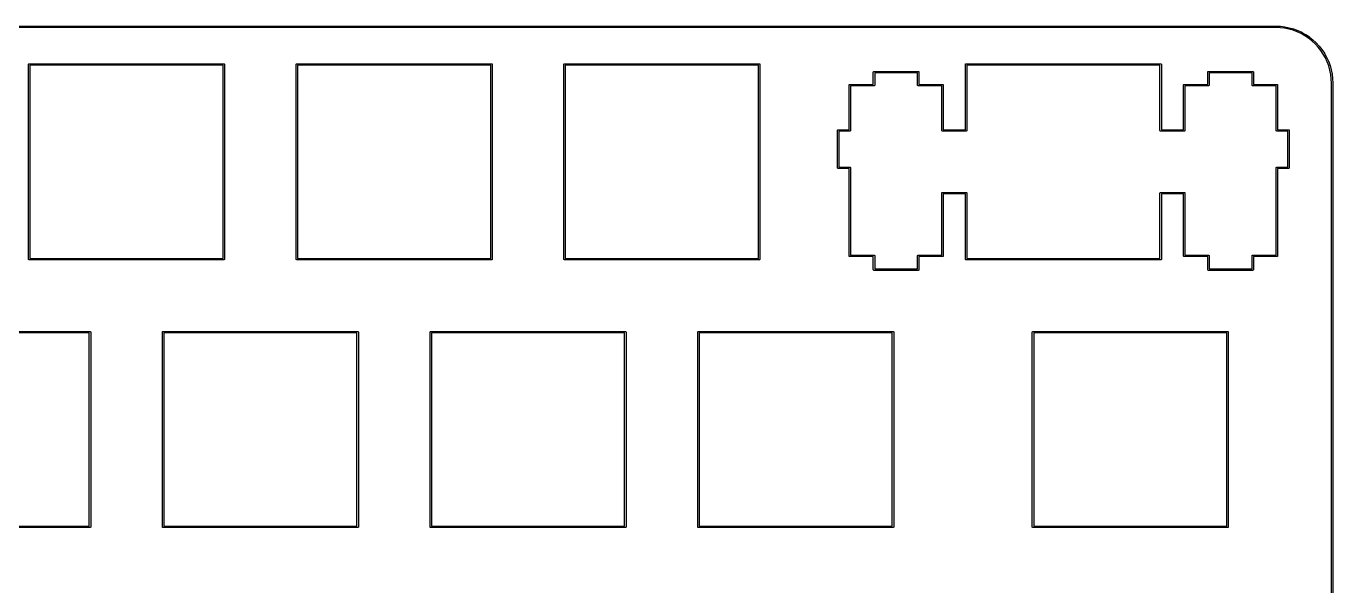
# Model space of a CAD drawing. Extents: x 13 to 318, y -118 to -23.
# Drawn here: x 225 to 318, y -62.6 to -22.8 of the extents above; entities that cross this region are included whole.
import ezdxf

# ---------------------------------------------------------------- set-up
doc = ezdxf.new("R2010")
doc.units = 0
doc.layers.add('BLACK', color=7, linetype='CONTINUOUS')

msp = doc.modelspace()

# ---------------------------------------------------------------- linework, layer by layer
at = {"layer": 'BLACK', "linetype": 'CONTINUOUS'}
for p, q in [((165.487, -22.8011), (313.979, -22.8011)), ((313.979, -22.9011), (165.534, -22.9011)), ((313.979, -22.8011), (313.98, -22.801)), ((314.292, -22.9137), (313.979, -22.9011)), ((313.98, -22.801), (313.981, -22.8011)), ((313.981, -22.8011), (313.983, -22.8011)), ((313.983, -22.8011), (313.984, -22.8012)), ((313.984, -22.8012), (314.297, -22.8138)), ((314.6, -22.9488), (314.292, -22.9137)), ((314.297, -22.8138), (314.299, -22.8138)), ((314.299, -22.8138), (314.299, -22.8139)), ((314.299, -22.8139), (314.3, -22.8139)), ((314.3, -22.8139), (314.302, -22.8142)), ((314.302, -22.8142), (314.613, -22.8496)), ((314.903, -23.0089), (314.6, -22.9488)), ((314.613, -22.8496), (314.615, -22.8498)), ((314.615, -22.8498), (314.616, -22.8499)), ((314.616, -22.8499), (314.616, -22.8499)), ((314.616, -22.8499), (314.618, -22.8504)), ((314.618, -22.8504), (314.925, -22.9112)), ((315.202, -23.0942), (314.903, -23.0089)), ((314.925, -22.9112), (314.927, -22.9116)), ((314.927, -22.9116), (314.927, -22.9117)), ((314.927, -22.9117), (314.927, -22.9117)), ((314.927, -22.9117), (314.929, -22.9123)), ((314.929, -22.9123), (315.231, -22.9985)), ((315.493, -23.2021), (315.202, -23.0942)), ((315.231, -22.9985), (315.233, -22.9989)), ((315.233, -22.9989), (315.233, -22.9991)), ((315.233, -22.9991), (315.234, -22.9993)), ((315.234, -22.9993), (315.235, -23)), ((315.235, -23), (315.529, -23.1088)), ((315.774, -23.33), (315.493, -23.2021)), ((315.529, -23.1088), (315.531, -23.1094)), ((315.531, -23.1094), (315.531, -23.1096)), ((315.531, -23.1096), (315.532, -23.1098)), ((315.532, -23.1098), (315.533, -23.1107)), ((315.533, -23.1107), (315.817, -23.2398)), ((315.817, -23.2398), (315.819, -23.2407)), ((315.819, -23.2407), (315.819, -23.2408)), ((315.819, -23.2408), (315.819, -23.2409)), ((315.819, -23.2409), (315.821, -23.242)), ((315.821, -23.242), (316.095, -23.3965)), ((316.045, -23.483), (315.774, -23.33)), ((316.303, -23.6536), (316.045, -23.483)), ((316.095, -23.3965), (316.096, -23.3973)), ((316.096, -23.3973), (316.097, -23.3977)), ((316.097, -23.3977), (316.098, -23.398)), ((316.098, -23.398), (316.099, -23.399)), ((316.099, -23.399), (316.36, -23.5713)), ((316.546, -23.8467), (316.303, -23.6536)), ((316.36, -23.5713), (316.362, -23.5724)), ((316.362, -23.5724), (316.362, -23.5726)), ((316.362, -23.5726), (316.362, -23.5727)), ((316.362, -23.5727), (316.364, -23.5741)), ((316.364, -23.5741), (316.61, -23.7692)), ((316.775, -24.0574), (316.546, -23.8467)), ((316.61, -23.7692), (316.611, -23.7703)), ((316.611, -23.7703), (316.611, -23.7706)), ((316.611, -23.7706), (316.612, -23.771)), ((316.612, -23.771), (316.613, -23.7723)), ((316.613, -23.7723), (316.844, -23.985)), ((316.985, -24.2856), (316.775, -24.0574)), ((316.844, -23.985), (316.845, -23.9863)), ((316.845, -23.9863), (316.845, -23.9866)), ((316.845, -23.9866), (316.846, -23.9869)), ((316.846, -23.9869), (316.847, -23.9884)), ((316.847, -23.9884), (317.06, -24.219)), ((317.176, -24.5289), (316.985, -24.2856)), ((317.06, -24.219), (317.061, -24.2204)), ((317.061, -24.2204), (317.061, -24.2207)), ((317.061, -24.2207), (317.062, -24.221)), ((317.062, -24.221), (317.063, -24.2226)), ((317.063, -24.2226), (317.255, -24.4683)), ((317.349, -24.7874), (317.176, -24.5289)), ((317.255, -24.4683), (317.257, -24.4697)), ((317.257, -24.4697), (317.257, -24.4701)), ((317.257, -24.4701), (317.257, -24.4706)), ((317.257, -24.4706), (317.258, -24.4722)), ((317.258, -24.4722), (317.433, -24.7329)), ((317.502, -25.0583), (317.349, -24.7874)), ((317.433, -24.7329), (317.434, -24.7344)), ((317.434, -24.7344), (317.434, -24.7349)), ((317.434, -24.7349), (317.435, -24.7354)), ((317.435, -24.7354), (317.435, -24.7371)), ((317.435, -24.7371), (317.59, -25.0106)), ((317.632, -25.3392), (317.502, -25.0583)), ((317.59, -25.0106), (317.591, -25.0122)), ((317.591, -25.0122), (317.591, -25.0126)), ((317.591, -25.0126), (317.591, -25.013)), ((317.591, -25.013), (317.592, -25.0148)), ((317.592, -25.0148), (317.724, -25.2986)), ((225.205, -25.5257), (225.206, -25.5159)), ((225.206, -25.5282), (225.205, -25.5257)), ((225.206, -25.5159), (225.209, -25.5065)), ((225.206, -39.3713), (225.206, -25.5282)), ((225.209, -25.5065), (225.214, -25.4978)), ((225.214, -25.4978), (225.22, -25.4902)), ((225.22, -25.4902), (225.228, -25.4839)), ((225.228, -25.4839), (225.236, -25.4793)), ((225.236, -25.4793), (225.246, -25.4764)), ((225.246, -25.4764), (225.253, -25.4757)), ((225.253, -25.4757), (225.256, -25.4755)), ((225.256, -25.4755), (225.258, -25.4757)), ((225.258, -25.4757), (239.104, -25.4757)), ((225.306, -25.5757), (225.306, -39.3238)), ((239.056, -25.5757), (225.306, -25.5757)), ((239.056, -39.3238), (239.056, -25.5757)), ((239.104, -25.4757), (239.106, -25.4755)), ((239.106, -25.4755), (239.109, -25.4757)), ((239.109, -25.4757), (239.116, -25.4764)), ((239.116, -25.4764), (239.126, -25.4793)), ((239.126, -25.4793), (239.134, -25.4839)), ((239.134, -25.4839), (239.142, -25.4902)), ((239.142, -25.4902), (239.148, -25.4978)), ((239.148, -25.4978), (239.153, -25.5065)), ((239.153, -25.5065), (239.156, -25.5159)), ((239.156, -25.5159), (239.157, -25.5257)), ((239.157, -25.5257), (239.156, -25.5281)), ((239.156, -25.5281), (239.156, -39.3713)), ((244.255, -25.5257), (244.256, -25.5159)), ((244.256, -25.5282), (244.255, -25.5257)), ((244.256, -25.5159), (244.259, -25.5065)), ((244.256, -39.3713), (244.256, -25.5282)), ((244.259, -25.5065), (244.264, -25.4978)), ((244.264, -25.4978), (244.27, -25.4902)), ((244.27, -25.4902), (244.278, -25.4839)), ((244.278, -25.4839), (244.286, -25.4793)), ((244.286, -25.4793), (244.296, -25.4764)), ((244.296, -25.4764), (244.303, -25.4757)), ((244.303, -25.4757), (244.306, -25.4755)), ((244.306, -25.4755), (244.308, -25.4757)), ((244.308, -25.4757), (258.154, -25.4757)), ((244.356, -25.5757), (244.356, -39.3238)), ((258.106, -25.5757), (244.356, -25.5757)), ((258.106, -39.3238), (258.106, -25.5757)), ((258.154, -25.4757), (258.156, -25.4755)), ((258.156, -25.4755), (258.159, -25.4757)), ((258.159, -25.4757), (258.166, -25.4764)), ((258.166, -25.4764), (258.176, -25.4793)), ((258.176, -25.4793), (258.184, -25.4839)), ((258.184, -25.4839), (258.192, -25.4902)), ((258.192, -25.4902), (258.198, -25.4978)), ((258.198, -25.4978), (258.203, -25.5065)), ((258.203, -25.5065), (258.206, -25.5159)), ((258.206, -25.5159), (258.207, -25.5257)), ((258.207, -25.5257), (258.206, -25.5281)), ((258.206, -25.5281), (258.206, -39.3713)), ((263.305, -25.5257), (263.306, -25.5159)), ((263.306, -25.5282), (263.305, -25.5257)), ((263.306, -25.5159), (263.309, -25.5065)), ((263.306, -39.3713), (263.306, -25.5282)), ((263.309, -25.5065), (263.314, -25.4978)), ((263.314, -25.4978), (263.32, -25.4902)), ((263.32, -25.4902), (263.328, -25.4839)), ((263.328, -25.4839), (263.336, -25.4793)), ((263.336, -25.4793), (263.346, -25.4764)), ((263.346, -25.4764), (263.353, -25.4757)), ((263.353, -25.4757), (263.356, -25.4755)), ((263.356, -25.4755), (263.358, -25.4757)), ((263.358, -25.4757), (277.204, -25.4757)), ((263.406, -25.5757), (263.406, -39.3238)), ((277.156, -25.5757), (263.406, -25.5757)), ((277.156, -39.3238), (277.156, -25.5757)), ((277.204, -25.4757), (277.206, -25.4755)), ((277.206, -25.4755), (277.209, -25.4757)), ((277.209, -25.4757), (277.216, -25.4764)), ((277.216, -25.4764), (277.226, -25.4793)), ((277.226, -25.4793), (277.234, -25.4839)), ((277.234, -25.4839), (277.242, -25.4902)), ((277.242, -25.4902), (277.248, -25.4978)), ((277.248, -25.4978), (277.253, -25.5065)), ((277.253, -25.5065), (277.256, -25.5159)), ((277.256, -25.5159), (277.257, -25.5257)), ((277.257, -25.5257), (277.256, -25.5281)), ((277.256, -25.5281), (277.256, -39.3713)), ((285.338, -26.0464), (285.345, -26.0388)), ((285.345, -26.0388), (285.352, -26.0326)), ((285.352, -26.0326), (285.361, -26.0279)), ((285.361, -26.0279), (285.37, -26.0251)), ((285.37, -26.0251), (285.378, -26.0243)), ((285.378, -26.0243), (285.38, -26.0241)), ((285.38, -26.0241), (285.382, -26.0243)), ((285.382, -26.0243), (288.527, -26.0243)), ((288.527, -26.0243), (288.53, -26.0241)), ((288.53, -26.0241), (288.532, -26.0243)), ((288.532, -26.0243), (288.539, -26.0251)), ((288.539, -26.0251), (288.549, -26.0279)), ((288.549, -26.0279), (288.558, -26.0326)), ((288.558, -26.0326), (288.565, -26.0388)), ((288.565, -26.0388), (288.571, -26.0464)), ((291.88, -25.5257), (291.881, -25.5159)), ((291.881, -25.5281), (291.88, -25.5257)), ((291.881, -25.5159), (291.884, -25.5065)), ((291.881, -30.1747), (291.881, -25.5281)), ((291.884, -25.5065), (291.889, -25.4978)), ((291.889, -25.4978), (291.895, -25.4902)), ((291.895, -25.4902), (291.903, -25.4839)), ((291.903, -25.4839), (291.911, -25.4793)), ((291.911, -25.4793), (291.921, -25.4764)), ((291.921, -25.4764), (291.928, -25.4757)), ((291.928, -25.4757), (291.931, -25.4755)), ((291.931, -25.4755), (291.933, -25.4757)), ((291.933, -25.4757), (305.779, -25.4757)), ((291.981, -25.5757), (291.981, -30.2223)), ((305.731, -25.5757), (291.981, -25.5757)), ((305.731, -30.2223), (305.731, -25.5757)), ((305.779, -25.4757), (305.781, -25.4755)), ((305.781, -25.4755), (305.784, -25.4757)), ((305.784, -25.4757), (305.791, -25.4764)), ((305.791, -25.4764), (305.801, -25.4793)), ((305.801, -25.4793), (305.809, -25.4839)), ((305.809, -25.4839), (305.817, -25.4902)), ((305.817, -25.4902), (305.823, -25.4978)), ((305.823, -25.4978), (305.828, -25.5065)), ((305.828, -25.5065), (305.831, -25.5159)), ((305.831, -25.5159), (305.832, -25.5257)), ((305.832, -25.5257), (305.831, -25.5281)), ((305.831, -25.5281), (305.831, -30.1747)), ((309.141, -26.0464), (309.147, -26.0388)), ((309.147, -26.0388), (309.154, -26.0326)), ((309.154, -26.0326), (309.163, -26.0279)), ((309.163, -26.0279), (309.173, -26.0251)), ((309.173, -26.0251), (309.18, -26.0243)), ((309.18, -26.0243), (309.182, -26.0241)), ((309.182, -26.0241), (309.185, -26.0243)), ((309.185, -26.0243), (312.327, -26.0243)), ((312.327, -26.0243), (312.329, -26.0241)), ((312.329, -26.0241), (312.332, -26.0243)), ((312.332, -26.0243), (312.339, -26.0251)), ((312.339, -26.0251), (312.349, -26.0279)), ((312.349, -26.0279), (312.357, -26.0326)), ((312.357, -26.0326), (312.365, -26.0388)), ((312.365, -26.0388), (312.371, -26.0464)), ((317.74, -25.63), (317.632, -25.3392)), ((317.724, -25.2986), (317.725, -25.3003)), ((317.725, -25.3003), (317.725, -25.3007)), ((317.725, -25.3007), (317.725, -25.3011)), ((317.725, -25.3011), (317.726, -25.303)), ((317.726, -25.303), (317.835, -25.597)), ((317.823, -25.9284), (317.74, -25.63)), ((317.883, -26.2319), (317.823, -25.9284)), ((317.835, -25.597), (317.835, -25.5989)), ((317.835, -25.5989), (317.836, -25.5992)), ((317.836, -25.5992), (317.836, -25.5995)), ((317.836, -25.5995), (317.836, -25.6015)), ((317.836, -25.6015), (317.92, -25.903)), ((317.92, -25.903), (317.92, -25.9047)), ((317.92, -25.9047), (317.92, -25.9053)), ((317.92, -25.9053), (317.921, -25.9059)), ((317.921, -25.9059), (317.921, -25.9077)), ((317.921, -25.9077), (317.982, -26.2141)), ((283.609, -26.9746), (283.614, -26.9659)), ((283.614, -26.9659), (283.62, -26.9583)), ((283.62, -26.9583), (283.627, -26.952)), ((283.627, -26.952), (283.636, -26.9474)), ((283.636, -26.9474), (283.646, -26.9445)), ((283.646, -26.9445), (283.653, -26.9438)), ((283.653, -26.9438), (283.655, -26.9436)), ((283.655, -26.9436), (283.658, -26.9438)), ((283.658, -26.9438), (285.33, -26.9438)), ((285.33, -26.0743), (285.331, -26.0645)), ((285.33, -26.0768), (285.33, -26.0743)), ((285.33, -26.9438), (285.33, -26.0768)), ((285.331, -26.0645), (285.334, -26.0551)), ((285.334, -26.0551), (285.338, -26.0464)), ((288.48, -26.1243), (285.43, -26.1243)), ((285.43, -26.1243), (285.43, -26.9914)), ((288.48, -26.9914), (288.48, -26.1243)), ((288.571, -26.0464), (288.576, -26.0551)), ((288.576, -26.0551), (288.579, -26.0645)), ((288.579, -26.0645), (288.58, -26.0743)), ((288.58, -26.0743), (288.58, -26.0768)), ((288.58, -26.0768), (288.58, -26.9438)), ((288.58, -26.9438), (290.252, -26.9438)), ((290.252, -26.9438), (290.254, -26.9436)), ((290.254, -26.9436), (290.257, -26.9438)), ((290.257, -26.9438), (290.264, -26.9445)), ((290.264, -26.9445), (290.274, -26.9474)), ((290.274, -26.9474), (290.282, -26.952)), ((290.282, -26.952), (290.29, -26.9583)), ((290.29, -26.9583), (290.296, -26.9659)), ((290.296, -26.9659), (290.301, -26.9746)), ((307.409, -26.9746), (307.413, -26.9659)), ((307.413, -26.9659), (307.42, -26.9583)), ((307.42, -26.9583), (307.427, -26.952)), ((307.427, -26.952), (307.436, -26.9474)), ((307.436, -26.9474), (307.445, -26.9445)), ((307.445, -26.9445), (307.453, -26.9438)), ((307.453, -26.9438), (307.455, -26.9436)), ((307.455, -26.9436), (307.458, -26.9438)), ((307.458, -26.9438), (309.132, -26.9438)), ((309.132, -26.0743), (309.133, -26.0645)), ((309.132, -26.0768), (309.132, -26.0743)), ((309.132, -26.9438), (309.132, -26.0768)), ((309.133, -26.0645), (309.136, -26.0551)), ((309.136, -26.0551), (309.141, -26.0464)), ((312.279, -26.1243), (309.232, -26.1243)), ((309.232, -26.1243), (309.232, -26.9914)), ((312.279, -26.9914), (312.279, -26.1243)), ((312.371, -26.0464), (312.376, -26.0551)), ((312.376, -26.0551), (312.379, -26.0645)), ((312.379, -26.0645), (312.38, -26.0743)), ((312.38, -26.0743), (312.379, -26.0768)), ((312.379, -26.0768), (312.379, -26.9438)), ((312.379, -26.9438), (314.052, -26.9438)), ((314.052, -26.9438), (314.054, -26.9436)), ((314.054, -26.9436), (314.057, -26.9438)), ((314.057, -26.9438), (314.064, -26.9445)), ((314.064, -26.9445), (314.073, -26.9474)), ((314.073, -26.9474), (314.082, -26.952)), ((314.082, -26.952), (314.09, -26.9583)), ((314.09, -26.9583), (314.096, -26.9659)), ((314.096, -26.9659), (314.101, -26.9746)), ((317.918, -26.5407), (317.883, -26.2319)), ((317.933, -26.8528), (317.918, -26.5407)), ((317.933, -114.249), (317.933, -26.8528)), ((317.982, -26.2141), (317.982, -26.2161)), ((317.982, -26.2161), (317.982, -26.2165)), ((317.982, -26.2165), (317.982, -26.2169)), ((317.982, -26.2169), (317.982, -26.2189)), ((317.982, -26.2189), (318.018, -26.5302)), ((318.018, -26.5302), (318.018, -26.5318)), ((318.018, -26.5318), (318.018, -26.5326)), ((318.018, -26.5326), (318.018, -26.5334)), ((318.018, -26.5334), (318.018, -26.535)), ((318.018, -26.535), (318.033, -26.8479)), ((318.033, -26.8479), (318.033, -26.8491)), ((318.033, -26.8491), (318.033, -26.8504)), ((318.033, -26.8504), (318.034, -26.8516)), ((318.034, -26.8516), (318.033, -26.8528)), ((318.033, -26.8528), (318.033, -114.249)), ((283.605, -26.9938), (283.606, -26.984)), ((283.605, -26.9963), (283.605, -26.9938)), ((283.605, -30.1747), (283.605, -26.9963)), ((283.606, -26.984), (283.609, -26.9746)), ((285.378, -27.0438), (283.705, -27.0438)), ((283.705, -27.0438), (283.705, -30.2223)), ((285.38, -27.0441), (285.378, -27.0438)), ((285.39, -27.0431), (285.38, -27.0441)), ((285.399, -27.0402), (285.39, -27.0431)), ((285.408, -27.0356), (285.399, -27.0402)), ((285.416, -27.0293), (285.408, -27.0356)), ((285.422, -27.0217), (285.416, -27.0293)), ((285.426, -27.013), (285.422, -27.0217)), ((285.429, -27.0036), (285.426, -27.013)), ((285.43, -26.9963), (285.429, -27.0036)), ((285.43, -26.9914), (285.43, -26.9938)), ((285.43, -26.9938), (285.43, -26.9963)), ((285.43, -26.9963), (285.43, -26.9963)), ((288.479, -26.9938), (288.48, -26.9914)), ((288.48, -27.0036), (288.479, -26.9938)), ((288.483, -27.013), (288.48, -27.0036)), ((288.488, -27.0217), (288.483, -27.013)), ((288.494, -27.0293), (288.488, -27.0217)), ((288.502, -27.0356), (288.494, -27.0293)), ((288.51, -27.0402), (288.502, -27.0356)), ((288.52, -27.0431), (288.51, -27.0402)), ((288.53, -27.0441), (288.52, -27.0431)), ((288.532, -27.0438), (288.53, -27.0441)), ((290.204, -27.0438), (288.532, -27.0438)), ((290.204, -30.2223), (290.204, -27.0438)), ((290.301, -26.9746), (290.304, -26.984)), ((290.304, -26.984), (290.305, -26.9938)), ((290.305, -26.9938), (290.304, -26.9963)), ((290.304, -26.9963), (290.304, -30.1747)), ((307.405, -26.9938), (307.406, -26.984)), ((307.405, -26.9963), (307.405, -26.9938)), ((307.405, -30.1747), (307.405, -26.9963)), ((307.406, -26.984), (307.409, -26.9746)), ((309.18, -27.0438), (307.505, -27.0438)), ((307.505, -27.0438), (307.505, -30.2223)), ((309.182, -27.0441), (309.18, -27.0438)), ((309.192, -27.0431), (309.182, -27.0441)), ((309.202, -27.0402), (309.192, -27.0431)), ((309.21, -27.0356), (309.202, -27.0402)), ((309.218, -27.0293), (309.21, -27.0356)), ((309.224, -27.0217), (309.218, -27.0293)), ((309.229, -27.013), (309.224, -27.0217)), ((309.232, -27.0036), (309.229, -27.013)), ((309.232, -26.9914), (309.233, -26.9938)), ((309.233, -26.9938), (309.232, -26.9963)), ((309.232, -26.9963), (309.232, -26.9963)), ((309.232, -26.9963), (309.232, -27.0036)), ((312.279, -26.9938), (312.279, -26.9914)), ((312.28, -27.0036), (312.279, -26.9938)), ((312.283, -27.013), (312.28, -27.0036)), ((312.288, -27.0217), (312.283, -27.013)), ((312.294, -27.0293), (312.288, -27.0217)), ((312.302, -27.0356), (312.294, -27.0293)), ((312.31, -27.0402), (312.302, -27.0356)), ((312.32, -27.0431), (312.31, -27.0402)), ((312.329, -27.0441), (312.32, -27.0431)), ((312.332, -27.0438), (312.329, -27.0441)), ((314.004, -27.0438), (312.332, -27.0438)), ((314.004, -30.2223), (314.004, -27.0438)), ((314.101, -26.9746), (314.103, -26.984)), ((314.103, -26.984), (314.104, -26.9938)), ((314.104, -26.9938), (314.104, -26.9963)), ((314.104, -26.9963), (314.104, -30.1747)), ((282.78, -30.2247), (282.781, -30.2149)), ((282.78, -30.2271), (282.78, -30.2247)), ((282.78, -32.8715), (282.78, -30.2271)), ((282.781, -30.2149), (282.783, -30.2055)), ((282.783, -30.2055), (282.788, -30.1968)), ((282.788, -30.1968), (282.794, -30.1892)), ((282.794, -30.1892), (282.802, -30.1829)), ((282.802, -30.1829), (282.811, -30.1783)), ((282.811, -30.1783), (282.82, -30.1754)), ((282.82, -30.1754), (282.827, -30.1747)), ((282.827, -30.1747), (282.83, -30.1745)), ((282.83, -30.1745), (282.832, -30.1747)), ((282.832, -30.1747), (283.605, -30.1747)), ((283.653, -30.2747), (282.88, -30.2747)), ((282.88, -30.2747), (282.88, -32.8239)), ((283.655, -30.2749), (283.653, -30.2747)), ((283.665, -30.274), (283.655, -30.2749)), ((283.675, -30.2711), (283.665, -30.274)), ((283.683, -30.2665), (283.675, -30.2711)), ((283.691, -30.2602), (283.683, -30.2665)), ((283.697, -30.2526), (283.691, -30.2602)), ((283.702, -30.2439), (283.697, -30.2526)), ((283.705, -30.2345), (283.702, -30.2439)), ((283.705, -30.2223), (283.706, -30.2247)), ((283.706, -30.2247), (283.705, -30.2271)), ((283.705, -30.2271), (283.705, -30.2271)), ((283.705, -30.2271), (283.705, -30.2345)), ((290.204, -30.2247), (290.204, -30.2223)), ((290.205, -30.2345), (290.204, -30.2247)), ((290.208, -30.2439), (290.205, -30.2345)), ((290.213, -30.2526), (290.208, -30.2439)), ((290.219, -30.2602), (290.213, -30.2526)), ((290.226, -30.2665), (290.219, -30.2602)), ((290.235, -30.2711), (290.226, -30.2665)), ((290.244, -30.274), (290.235, -30.2711)), ((290.254, -30.2749), (290.244, -30.274)), ((290.257, -30.2747), (290.254, -30.2749)), ((291.928, -30.2747), (290.257, -30.2747)), ((290.304, -30.1747), (291.881, -30.1747)), ((291.931, -30.2749), (291.928, -30.2747)), ((291.941, -30.274), (291.931, -30.2749)), ((291.95, -30.2711), (291.941, -30.274)), ((291.959, -30.2665), (291.95, -30.2711)), ((291.966, -30.2602), (291.959, -30.2665)), ((291.972, -30.2526), (291.966, -30.2602)), ((291.977, -30.2439), (291.972, -30.2526)), ((291.98, -30.2345), (291.977, -30.2439)), ((291.981, -30.2271), (291.98, -30.2345)), ((291.981, -30.2223), (291.981, -30.2247)), ((291.981, -30.2247), (291.981, -30.2271)), ((291.981, -30.2271), (291.981, -30.2271)), ((305.731, -30.2247), (305.731, -30.2223)), ((305.732, -30.2345), (305.731, -30.2247)), ((305.735, -30.2439), (305.732, -30.2345)), ((305.74, -30.2526), (305.735, -30.2439)), ((305.746, -30.2602), (305.74, -30.2526)), ((305.753, -30.2665), (305.746, -30.2602)), ((305.762, -30.2711), (305.753, -30.2665)), ((305.772, -30.274), (305.762, -30.2711)), ((305.781, -30.2749), (305.772, -30.274)), ((305.784, -30.2747), (305.781, -30.2749)), ((307.453, -30.2747), (305.784, -30.2747)), ((305.831, -30.1747), (307.405, -30.1747)), ((307.455, -30.2749), (307.453, -30.2747)), ((307.465, -30.274), (307.455, -30.2749)), ((307.474, -30.2711), (307.465, -30.274)), ((307.483, -30.2665), (307.474, -30.2711)), ((307.491, -30.2602), (307.483, -30.2665)), ((307.497, -30.2526), (307.491, -30.2602)), ((307.502, -30.2439), (307.497, -30.2526)), ((307.504, -30.2345), (307.502, -30.2439)), ((307.505, -30.2271), (307.504, -30.2345)), ((307.505, -30.2223), (307.505, -30.2247)), ((307.505, -30.2247), (307.505, -30.2271)), ((307.505, -30.2271), (307.505, -30.2271)), ((314.004, -30.2247), (314.004, -30.2223)), ((314.005, -30.2345), (314.004, -30.2247)), ((314.008, -30.2439), (314.005, -30.2345)), ((314.012, -30.2526), (314.008, -30.2439)), ((314.019, -30.2602), (314.012, -30.2526)), ((314.026, -30.2665), (314.019, -30.2602)), ((314.035, -30.2711), (314.026, -30.2665)), ((314.044, -30.274), (314.035, -30.2711)), ((314.054, -30.2749), (314.044, -30.274)), ((314.057, -30.2747), (314.054, -30.2749)), ((314.832, -30.2747), (314.057, -30.2747)), ((314.104, -30.1747), (314.88, -30.1747)), ((314.832, -32.8239), (314.832, -30.2747)), ((314.88, -30.1747), (314.882, -30.1745)), ((314.882, -30.1745), (314.885, -30.1747)), ((314.885, -30.1747), (314.892, -30.1754)), ((314.892, -30.1754), (314.901, -30.1783)), ((314.901, -30.1783), (314.91, -30.1829)), ((314.91, -30.1829), (314.918, -30.1892)), ((314.918, -30.1892), (314.924, -30.1968)), ((314.924, -30.1968), (314.929, -30.2055)), ((314.929, -30.2055), (314.931, -30.2149)), ((314.931, -30.2149), (314.932, -30.2247)), ((314.932, -30.2247), (314.932, -30.2271)), ((314.932, -30.2271), (314.932, -32.8715)), ((282.78, -32.8739), (282.78, -32.8715)), ((282.781, -32.8837), (282.78, -32.8739)), ((282.783, -32.8931), (282.781, -32.8837)), ((282.788, -32.9018), (282.783, -32.8931)), ((282.794, -32.9094), (282.788, -32.9018)), ((282.802, -32.9157), (282.794, -32.9094)), ((282.811, -32.9203), (282.802, -32.9157)), ((282.82, -32.9232), (282.811, -32.9203)), ((282.827, -32.9239), (282.82, -32.9232)), ((282.83, -32.9242), (282.827, -32.9239)), ((282.832, -32.9239), (282.83, -32.9242)), ((283.605, -32.9239), (282.832, -32.9239)), ((282.88, -32.8239), (283.653, -32.8239)), ((283.605, -39.1427), (283.605, -32.9239)), ((283.653, -32.8239), (283.655, -32.8237)), ((283.655, -32.8237), (283.658, -32.8239)), ((283.658, -32.8239), (283.665, -32.8246)), ((283.665, -32.8246), (283.675, -32.8275)), ((283.675, -32.8275), (283.683, -32.8321)), ((283.683, -32.8321), (283.691, -32.8384)), ((283.691, -32.8384), (283.697, -32.846)), ((283.697, -32.846), (283.702, -32.8547)), ((283.702, -32.8547), (283.705, -32.8641)), ((283.705, -32.8641), (283.706, -32.8739)), ((283.706, -32.8739), (283.705, -32.8764)), ((283.705, -32.8764), (283.705, -39.0952)), ((314.004, -32.8739), (314.005, -32.8641)), ((314.004, -32.8764), (314.004, -32.8739)), ((314.004, -39.0952), (314.004, -32.8764)), ((314.005, -32.8641), (314.008, -32.8547)), ((314.008, -32.8547), (314.012, -32.846)), ((314.012, -32.846), (314.019, -32.8384)), ((314.019, -32.8384), (314.026, -32.8321)), ((314.026, -32.8321), (314.035, -32.8275)), ((314.035, -32.8275), (314.044, -32.8246)), ((314.044, -32.8246), (314.052, -32.8239)), ((314.052, -32.8239), (314.054, -32.8237)), ((314.054, -32.8237), (314.057, -32.8239)), ((314.057, -32.8239), (314.832, -32.8239)), ((314.88, -32.9239), (314.104, -32.9239)), ((314.104, -32.9239), (314.104, -39.1427)), ((314.882, -32.9242), (314.88, -32.9239)), ((314.885, -32.9239), (314.882, -32.9242)), ((314.892, -32.9232), (314.885, -32.9239)), ((314.901, -32.9203), (314.892, -32.9232)), ((314.91, -32.9157), (314.901, -32.9203)), ((314.918, -32.9094), (314.91, -32.9157)), ((314.924, -32.9018), (314.918, -32.9094)), ((314.929, -32.8931), (314.924, -32.9018)), ((314.931, -32.8837), (314.929, -32.8931)), ((314.932, -32.8739), (314.931, -32.8837)), ((314.932, -32.8715), (314.932, -32.8739)), ((290.204, -34.6748), (290.205, -34.665)), ((290.204, -34.6772), (290.204, -34.6748)), ((290.204, -39.0952), (290.204, -34.6772)), ((290.205, -34.665), (290.208, -34.6556)), ((290.208, -34.6556), (290.213, -34.6469)), ((290.213, -34.6469), (290.219, -34.6393)), ((290.219, -34.6393), (290.226, -34.633)), ((290.226, -34.633), (290.235, -34.6284)), ((290.235, -34.6284), (290.244, -34.6255)), ((290.244, -34.6255), (290.252, -34.6248)), ((290.252, -34.6248), (290.254, -34.6245)), ((290.254, -34.6245), (290.257, -34.6248)), ((290.257, -34.6248), (291.928, -34.6248)), ((291.881, -34.7248), (290.304, -34.7248)), ((290.304, -34.7248), (290.304, -39.1427)), ((291.881, -39.3713), (291.881, -34.7248)), ((291.928, -34.6248), (291.931, -34.6245)), ((291.931, -34.6245), (291.933, -34.6248)), ((291.933, -34.6248), (291.941, -34.6255)), ((291.941, -34.6255), (291.95, -34.6284)), ((291.95, -34.6284), (291.959, -34.633)), ((291.959, -34.633), (291.966, -34.6393)), ((291.966, -34.6393), (291.972, -34.6469)), ((291.972, -34.6469), (291.977, -34.6556)), ((291.977, -34.6556), (291.98, -34.665)), ((291.98, -34.665), (291.981, -34.6748)), ((291.981, -34.6748), (291.981, -34.6772)), ((291.981, -34.6772), (291.981, -39.3238)), ((305.731, -34.6748), (305.732, -34.665)), ((305.731, -34.6772), (305.731, -34.6748)), ((305.731, -39.3238), (305.731, -34.6772)), ((305.732, -34.665), (305.735, -34.6556)), ((305.735, -34.6556), (305.74, -34.6469)), ((305.74, -34.6469), (305.746, -34.6393)), ((305.746, -34.6393), (305.753, -34.633)), ((305.753, -34.633), (305.762, -34.6284)), ((305.762, -34.6284), (305.772, -34.6255)), ((305.772, -34.6255), (305.779, -34.6248)), ((305.779, -34.6248), (305.781, -34.6245)), ((305.781, -34.6245), (305.784, -34.6248)), ((305.784, -34.6248), (307.453, -34.6248)), ((307.405, -34.7248), (305.831, -34.7248)), ((305.831, -34.7248), (305.831, -39.3713)), ((307.405, -39.1427), (307.405, -34.7248)), ((307.453, -34.6248), (307.455, -34.6245)), ((307.455, -34.6245), (307.458, -34.6248)), ((307.458, -34.6248), (307.465, -34.6255)), ((307.465, -34.6255), (307.474, -34.6284)), ((307.474, -34.6284), (307.483, -34.633)), ((307.483, -34.633), (307.491, -34.6393)), ((307.491, -34.6393), (307.497, -34.6469)), ((307.497, -34.6469), (307.502, -34.6556)), ((307.502, -34.6556), (307.504, -34.665)), ((307.504, -34.665), (307.505, -34.6748)), ((307.505, -34.6748), (307.505, -34.6772)), ((307.505, -34.6772), (307.505, -39.0952)), ((225.205, -39.3738), (225.206, -39.3713)), ((225.206, -39.3836), (225.205, -39.3738)), ((225.209, -39.393), (225.206, -39.3836)), ((225.214, -39.4017), (225.209, -39.393)), ((225.22, -39.4093), (225.214, -39.4017)), ((225.228, -39.4156), (225.22, -39.4093)), ((225.236, -39.4202), (225.228, -39.4156)), ((225.246, -39.4231), (225.236, -39.4202)), ((225.256, -39.424), (225.246, -39.4231)), ((225.258, -39.4238), (225.256, -39.424)), ((239.104, -39.4238), (225.258, -39.4238)), ((225.306, -39.3238), (239.056, -39.3238)), ((239.106, -39.424), (239.104, -39.4238)), ((239.116, -39.4231), (239.106, -39.424)), ((239.126, -39.4202), (239.116, -39.4231)), ((239.134, -39.4156), (239.126, -39.4202)), ((239.142, -39.4093), (239.134, -39.4156)), ((239.148, -39.4017), (239.142, -39.4093)), ((239.153, -39.393), (239.148, -39.4017)), ((239.156, -39.3836), (239.153, -39.393)), ((239.156, -39.3713), (239.157, -39.3738)), ((239.157, -39.3738), (239.156, -39.3762)), ((239.156, -39.3762), (239.156, -39.3762)), ((239.156, -39.3762), (239.156, -39.3836)), ((244.255, -39.3738), (244.256, -39.3713)), ((244.256, -39.3836), (244.255, -39.3738)), ((244.259, -39.393), (244.256, -39.3836)), ((244.264, -39.4017), (244.259, -39.393)), ((244.27, -39.4093), (244.264, -39.4017)), ((244.278, -39.4156), (244.27, -39.4093)), ((244.286, -39.4202), (244.278, -39.4156)), ((244.296, -39.4231), (244.286, -39.4202)), ((244.306, -39.424), (244.296, -39.4231)), ((244.308, -39.4238), (244.306, -39.424)), ((258.154, -39.4238), (244.308, -39.4238)), ((244.356, -39.3238), (258.106, -39.3238)), ((258.156, -39.424), (258.154, -39.4238)), ((258.166, -39.4231), (258.156, -39.424)), ((258.176, -39.4202), (258.166, -39.4231)), ((258.184, -39.4156), (258.176, -39.4202)), ((258.192, -39.4093), (258.184, -39.4156)), ((258.198, -39.4017), (258.192, -39.4093)), ((258.203, -39.393), (258.198, -39.4017)), ((258.206, -39.3836), (258.203, -39.393)), ((258.206, -39.3713), (258.207, -39.3738)), ((258.207, -39.3738), (258.206, -39.3762)), ((258.206, -39.3762), (258.206, -39.3762)), ((258.206, -39.3762), (258.206, -39.3836)), ((263.305, -39.3738), (263.306, -39.3713)), ((263.306, -39.3836), (263.305, -39.3738)), ((263.309, -39.393), (263.306, -39.3836)), ((263.314, -39.4017), (263.309, -39.393)), ((263.32, -39.4093), (263.314, -39.4017)), ((263.328, -39.4156), (263.32, -39.4093)), ((263.336, -39.4202), (263.328, -39.4156)), ((263.346, -39.4231), (263.336, -39.4202)), ((263.356, -39.424), (263.346, -39.4231)), ((263.358, -39.4238), (263.356, -39.424)), ((277.204, -39.4238), (263.358, -39.4238)), ((263.406, -39.3238), (277.156, -39.3238)), ((277.206, -39.424), (277.204, -39.4238)), ((277.216, -39.4231), (277.206, -39.424)), ((277.226, -39.4202), (277.216, -39.4231)), ((277.234, -39.4156), (277.226, -39.4202)), ((277.242, -39.4093), (277.234, -39.4156)), ((277.248, -39.4017), (277.242, -39.4093)), ((277.253, -39.393), (277.248, -39.4017)), ((277.256, -39.3836), (277.253, -39.393)), ((277.256, -39.3713), (277.257, -39.3738)), ((277.257, -39.3738), (277.256, -39.3762)), ((277.256, -39.3762), (277.256, -39.3762)), ((277.256, -39.3762), (277.256, -39.3836)), ((283.605, -39.1452), (283.605, -39.1427)), ((283.606, -39.155), (283.605, -39.1452)), ((283.609, -39.1644), (283.606, -39.155)), ((283.614, -39.1731), (283.609, -39.1644)), ((283.62, -39.1807), (283.614, -39.1731)), ((283.627, -39.187), (283.62, -39.1807)), ((283.636, -39.1916), (283.627, -39.187)), ((283.646, -39.1945), (283.636, -39.1916)), ((283.653, -39.1952), (283.646, -39.1945)), ((283.655, -39.1954), (283.653, -39.1952)), ((283.658, -39.1952), (283.655, -39.1954)), ((285.33, -39.1952), (283.658, -39.1952)), ((283.705, -39.0952), (285.378, -39.0952)), ((285.33, -40.1232), (285.33, -39.1952)), ((285.378, -39.0952), (285.38, -39.0949)), ((285.38, -39.0949), (285.382, -39.0952)), ((285.382, -39.0952), (285.39, -39.0959)), ((285.39, -39.0959), (285.399, -39.0988)), ((285.399, -39.0988), (285.408, -39.1034)), ((285.408, -39.1034), (285.416, -39.1097)), ((285.416, -39.1097), (285.422, -39.1173)), ((285.422, -39.1173), (285.426, -39.126)), ((285.426, -39.126), (285.429, -39.1354)), ((285.429, -39.1354), (285.43, -39.1452)), ((285.43, -39.1452), (285.43, -39.1476)), ((285.43, -39.1476), (285.43, -40.0756)), ((288.479, -39.1452), (288.48, -39.1354)), ((288.48, -39.1476), (288.479, -39.1452)), ((288.48, -39.1354), (288.483, -39.126)), ((288.48, -40.0756), (288.48, -39.1476)), ((288.483, -39.126), (288.488, -39.1173)), ((288.488, -39.1173), (288.494, -39.1097)), ((288.494, -39.1097), (288.502, -39.1034)), ((288.502, -39.1034), (288.51, -39.0988)), ((288.51, -39.0988), (288.52, -39.0959)), ((288.52, -39.0959), (288.527, -39.0952)), ((288.527, -39.0952), (288.53, -39.0949)), ((288.53, -39.0949), (288.532, -39.0952)), ((288.532, -39.0952), (290.204, -39.0952)), ((290.252, -39.1952), (288.58, -39.1952)), ((288.58, -39.1952), (288.58, -40.1232)), ((290.254, -39.1954), (290.252, -39.1952)), ((290.257, -39.1952), (290.254, -39.1954)), ((290.264, -39.1945), (290.257, -39.1952)), ((290.274, -39.1916), (290.264, -39.1945)), ((290.282, -39.187), (290.274, -39.1916)), ((290.29, -39.1807), (290.282, -39.187)), ((290.296, -39.1731), (290.29, -39.1807)), ((290.301, -39.1644), (290.296, -39.1731)), ((290.304, -39.155), (290.301, -39.1644)), ((290.304, -39.1427), (290.305, -39.1452)), ((290.305, -39.1452), (290.304, -39.155)), ((291.88, -39.3738), (291.881, -39.3713)), ((291.881, -39.3836), (291.88, -39.3738)), ((291.884, -39.393), (291.881, -39.3836)), ((291.889, -39.4017), (291.884, -39.393)), ((291.895, -39.4093), (291.889, -39.4017)), ((291.903, -39.4156), (291.895, -39.4093)), ((291.911, -39.4202), (291.903, -39.4156)), ((291.921, -39.4231), (291.911, -39.4202)), ((291.928, -39.4238), (291.921, -39.4231)), ((291.931, -39.424), (291.928, -39.4238)), ((291.933, -39.4238), (291.931, -39.424)), ((305.779, -39.4238), (291.933, -39.4238)), ((291.981, -39.3238), (305.731, -39.3238)), ((305.781, -39.424), (305.779, -39.4238)), ((305.784, -39.4238), (305.781, -39.424)), ((305.791, -39.4231), (305.784, -39.4238)), ((305.801, -39.4202), (305.791, -39.4231)), ((305.809, -39.4156), (305.801, -39.4202)), ((305.817, -39.4093), (305.809, -39.4156)), ((305.823, -39.4017), (305.817, -39.4093)), ((305.828, -39.393), (305.823, -39.4017)), ((305.831, -39.3836), (305.828, -39.393)), ((305.831, -39.3713), (305.832, -39.3738)), ((305.832, -39.3738), (305.831, -39.3836)), ((307.405, -39.1452), (307.405, -39.1427)), ((307.406, -39.155), (307.405, -39.1452)), ((307.409, -39.1644), (307.406, -39.155)), ((307.413, -39.1731), (307.409, -39.1644)), ((307.42, -39.1807), (307.413, -39.1731)), ((307.427, -39.187), (307.42, -39.1807)), ((307.436, -39.1916), (307.427, -39.187)), ((307.445, -39.1945), (307.436, -39.1916)), ((307.453, -39.1952), (307.445, -39.1945)), ((307.455, -39.1954), (307.453, -39.1952)), ((307.458, -39.1952), (307.455, -39.1954)), ((309.132, -39.1952), (307.458, -39.1952)), ((307.505, -39.0952), (309.18, -39.0952)), ((309.132, -40.1232), (309.132, -39.1952)), ((309.18, -39.0952), (309.182, -39.0949)), ((309.182, -39.0949), (309.185, -39.0952)), ((309.185, -39.0952), (309.192, -39.0959)), ((309.192, -39.0959), (309.202, -39.0988)), ((309.202, -39.0988), (309.21, -39.1034)), ((309.21, -39.1034), (309.218, -39.1097)), ((309.218, -39.1097), (309.224, -39.1173)), ((309.224, -39.1173), (309.229, -39.126)), ((309.229, -39.126), (309.232, -39.1354)), ((309.232, -39.1354), (309.233, -39.1452)), ((309.233, -39.1452), (309.232, -39.1476)), ((309.232, -39.1476), (309.232, -40.0756)), ((312.279, -39.1452), (312.28, -39.1354)), ((312.279, -39.1476), (312.279, -39.1452)), ((312.279, -40.0756), (312.279, -39.1476)), ((312.28, -39.1354), (312.283, -39.126)), ((312.283, -39.126), (312.288, -39.1173)), ((312.288, -39.1173), (312.294, -39.1097)), ((312.294, -39.1097), (312.302, -39.1034)), ((312.302, -39.1034), (312.31, -39.0988)), ((312.31, -39.0988), (312.32, -39.0959)), ((312.32, -39.0959), (312.327, -39.0952)), ((312.327, -39.0952), (312.329, -39.0949)), ((312.329, -39.0949), (312.332, -39.0952)), ((312.332, -39.0952), (314.004, -39.0952)), ((314.052, -39.1952), (312.379, -39.1952)), ((312.379, -39.1952), (312.379, -40.1232)), ((314.054, -39.1954), (314.052, -39.1952)), ((314.057, -39.1952), (314.054, -39.1954)), ((314.064, -39.1945), (314.057, -39.1952)), ((314.073, -39.1916), (314.064, -39.1945)), ((314.082, -39.187), (314.073, -39.1916)), ((314.09, -39.1807), (314.082, -39.187)), ((314.096, -39.1731), (314.09, -39.1807)), ((314.101, -39.1644), (314.096, -39.1731)), ((314.103, -39.155), (314.101, -39.1644)), ((314.104, -39.1452), (314.103, -39.155)), ((314.104, -39.1427), (314.104, -39.1452)), ((285.33, -40.1256), (285.33, -40.1232)), ((285.331, -40.1354), (285.33, -40.1256)), ((285.334, -40.1448), (285.331, -40.1354)), ((285.338, -40.1535), (285.334, -40.1448)), ((285.345, -40.1611), (285.338, -40.1535)), ((285.352, -40.1674), (285.345, -40.1611)), ((285.361, -40.172), (285.352, -40.1674)), ((285.37, -40.1749), (285.361, -40.172)), ((285.378, -40.1756), (285.37, -40.1749)), ((285.38, -40.1759), (285.378, -40.1756)), ((285.382, -40.1756), (285.38, -40.1759)), ((288.527, -40.1756), (285.382, -40.1756)), ((285.43, -40.0756), (288.48, -40.0756)), ((288.53, -40.1759), (288.527, -40.1756)), ((288.532, -40.1756), (288.53, -40.1759)), ((288.539, -40.1749), (288.532, -40.1756)), ((288.549, -40.172), (288.539, -40.1749)), ((288.558, -40.1674), (288.549, -40.172)), ((288.565, -40.1611), (288.558, -40.1674)), ((288.571, -40.1535), (288.565, -40.1611)), ((288.576, -40.1448), (288.571, -40.1535)), ((288.579, -40.1354), (288.576, -40.1448)), ((288.58, -40.1256), (288.579, -40.1354)), ((288.58, -40.1232), (288.58, -40.1256)), ((309.132, -40.1256), (309.132, -40.1232)), ((309.133, -40.1354), (309.132, -40.1256)), ((309.136, -40.1448), (309.133, -40.1354)), ((309.141, -40.1535), (309.136, -40.1448)), ((309.147, -40.1611), (309.141, -40.1535)), ((309.154, -40.1674), (309.147, -40.1611)), ((309.163, -40.172), (309.154, -40.1674)), ((309.173, -40.1749), (309.163, -40.172)), ((309.18, -40.1756), (309.173, -40.1749)), ((309.182, -40.1759), (309.18, -40.1756)), ((309.185, -40.1756), (309.182, -40.1759)), ((312.327, -40.1756), (309.185, -40.1756)), ((309.232, -40.0756), (312.279, -40.0756)), ((312.329, -40.1759), (312.327, -40.1756)), ((312.332, -40.1756), (312.329, -40.1759)), ((312.339, -40.1749), (312.332, -40.1756)), ((312.349, -40.172), (312.339, -40.1749)), ((312.357, -40.1674), (312.349, -40.172)), ((312.365, -40.1611), (312.357, -40.1674)), ((312.371, -40.1535), (312.365, -40.1611)), ((312.376, -40.1448), (312.371, -40.1535)), ((312.379, -40.1354), (312.376, -40.1448)), ((312.379, -40.1232), (312.38, -40.1256)), ((312.38, -40.1256), (312.379, -40.1354)), ((215.733, -44.5257), (229.579, -44.5257)), ((229.531, -44.6257), (215.781, -44.6257)), ((229.531, -58.3738), (229.531, -44.6257)), ((229.579, -44.5257), (229.581, -44.5255)), ((229.581, -44.5255), (229.584, -44.5257)), ((229.584, -44.5257), (229.591, -44.5264)), ((229.591, -44.5264), (229.601, -44.5293)), ((229.601, -44.5293), (229.609, -44.5339)), ((229.609, -44.5339), (229.617, -44.5402)), ((229.617, -44.5402), (229.623, -44.5478)), ((229.623, -44.5478), (229.628, -44.5565)), ((229.628, -44.5565), (229.631, -44.5659)), ((229.631, -44.5659), (229.632, -44.5757)), ((229.632, -44.5757), (229.631, -44.5781)), ((229.631, -44.5781), (229.631, -58.4213)), ((234.73, -44.5757), (234.731, -44.5659)), ((234.731, -44.5782), (234.73, -44.5757)), ((234.731, -44.5659), (234.734, -44.5565)), ((234.731, -58.4213), (234.731, -44.5782)), ((234.734, -44.5565), (234.739, -44.5478)), ((234.739, -44.5478), (234.745, -44.5402)), ((234.745, -44.5402), (234.753, -44.5339)), ((234.753, -44.5339), (234.761, -44.5293)), ((234.761, -44.5293), (234.771, -44.5264)), ((234.771, -44.5264), (234.778, -44.5257)), ((234.778, -44.5257), (234.781, -44.5255)), ((234.781, -44.5255), (234.783, -44.5257)), ((234.783, -44.5257), (248.629, -44.5257)), ((234.831, -44.6257), (234.831, -58.3738)), ((248.581, -44.6257), (234.831, -44.6257)), ((248.581, -58.3738), (248.581, -44.6257)), ((248.629, -44.5257), (248.631, -44.5255)), ((248.631, -44.5255), (248.634, -44.5257)), ((248.634, -44.5257), (248.641, -44.5264)), ((248.641, -44.5264), (248.651, -44.5293)), ((248.651, -44.5293), (248.659, -44.5339)), ((248.659, -44.5339), (248.667, -44.5402)), ((248.667, -44.5402), (248.673, -44.5478)), ((248.673, -44.5478), (248.678, -44.5565)), ((248.678, -44.5565), (248.681, -44.5659)), ((248.681, -44.5659), (248.682, -44.5757)), ((248.682, -44.5757), (248.681, -44.5781)), ((248.681, -44.5781), (248.681, -58.4213)), ((253.78, -44.5757), (253.781, -44.5659)), ((253.781, -44.5782), (253.78, -44.5757)), ((253.781, -44.5659), (253.784, -44.5565)), ((253.781, -58.4213), (253.781, -44.5782)), ((253.784, -44.5565), (253.789, -44.5478)), ((253.789, -44.5478), (253.795, -44.5402)), ((253.795, -44.5402), (253.803, -44.5339)), ((253.803, -44.5339), (253.811, -44.5293)), ((253.811, -44.5293), (253.821, -44.5264)), ((253.821, -44.5264), (253.828, -44.5257)), ((253.828, -44.5257), (253.831, -44.5255)), ((253.831, -44.5255), (253.833, -44.5257)), ((253.833, -44.5257), (267.679, -44.5257)), ((253.881, -44.6257), (253.881, -58.3738)), ((267.631, -44.6257), (253.881, -44.6257)), ((267.631, -58.3738), (267.631, -44.6257)), ((267.679, -44.5257), (267.681, -44.5255)), ((267.681, -44.5255), (267.684, -44.5257)), ((267.684, -44.5257), (267.691, -44.5264)), ((267.691, -44.5264), (267.701, -44.5293)), ((267.701, -44.5293), (267.709, -44.5339)), ((267.709, -44.5339), (267.717, -44.5402)), ((267.717, -44.5402), (267.723, -44.5478)), ((267.723, -44.5478), (267.728, -44.5565)), ((267.728, -44.5565), (267.731, -44.5659)), ((267.731, -44.5659), (267.732, -44.5757)), ((267.732, -44.5757), (267.731, -44.5781)), ((267.731, -44.5781), (267.731, -58.4213)), ((272.83, -44.5757), (272.831, -44.5659)), ((272.831, -44.5782), (272.83, -44.5757)), ((272.831, -44.5659), (272.834, -44.5565)), ((272.831, -58.4213), (272.831, -44.5782)), ((272.834, -44.5565), (272.839, -44.5478)), ((272.839, -44.5478), (272.845, -44.5402)), ((272.845, -44.5402), (272.853, -44.5339)), ((272.853, -44.5339), (272.861, -44.5293)), ((272.861, -44.5293), (272.871, -44.5264)), ((272.871, -44.5264), (272.878, -44.5257)), ((272.878, -44.5257), (272.881, -44.5255)), ((272.881, -44.5255), (272.883, -44.5257)), ((272.883, -44.5257), (286.729, -44.5257)), ((272.931, -44.6257), (272.931, -58.3738)), ((286.681, -44.6257), (272.931, -44.6257)), ((286.681, -58.3738), (286.681, -44.6257)), ((286.729, -44.5257), (286.731, -44.5255)), ((286.731, -44.5255), (286.734, -44.5257)), ((286.734, -44.5257), (286.741, -44.5264)), ((286.741, -44.5264), (286.751, -44.5293)), ((286.751, -44.5293), (286.759, -44.5339)), ((286.759, -44.5339), (286.767, -44.5402)), ((286.767, -44.5402), (286.773, -44.5478)), ((286.773, -44.5478), (286.778, -44.5565)), ((286.778, -44.5565), (286.781, -44.5659)), ((286.781, -44.5659), (286.782, -44.5757)), ((286.782, -44.5757), (286.781, -44.5781)), ((286.781, -44.5781), (286.781, -58.4213)), ((296.643, -44.5757), (296.644, -44.5659)), ((296.643, -44.5782), (296.643, -44.5757)), ((296.643, -58.4213), (296.643, -44.5782)), ((296.644, -44.5659), (296.647, -44.5565)), ((296.647, -44.5565), (296.651, -44.5478)), ((296.651, -44.5478), (296.658, -44.5402)), ((296.658, -44.5402), (296.665, -44.5339)), ((296.665, -44.5339), (296.674, -44.5293)), ((296.674, -44.5293), (296.683, -44.5264)), ((296.683, -44.5264), (296.691, -44.5257)), ((296.691, -44.5257), (296.693, -44.5255)), ((296.693, -44.5255), (296.696, -44.5257)), ((296.696, -44.5257), (310.541, -44.5257)), ((296.743, -44.6257), (296.743, -58.3738)), ((310.494, -44.6257), (296.743, -44.6257)), ((310.494, -58.3738), (310.494, -44.6257)), ((310.541, -44.5257), (310.544, -44.5255)), ((310.544, -44.5255), (310.546, -44.5257)), ((310.546, -44.5257), (310.554, -44.5264)), ((310.554, -44.5264), (310.563, -44.5293)), ((310.563, -44.5293), (310.572, -44.5339)), ((310.572, -44.5339), (310.579, -44.5402)), ((310.579, -44.5402), (310.586, -44.5478)), ((310.586, -44.5478), (310.59, -44.5565)), ((310.59, -44.5565), (310.593, -44.5659)), ((310.593, -44.5659), (310.594, -44.5757)), ((310.594, -44.5757), (310.594, -44.5781)), ((310.594, -44.5781), (310.594, -58.4213)), ((229.579, -58.4738), (215.733, -58.4738)), ((215.781, -58.3738), (229.531, -58.3738)), ((229.581, -58.474), (229.579, -58.4738)), ((229.591, -58.4731), (229.581, -58.474)), ((229.601, -58.4702), (229.591, -58.4731)), ((229.609, -58.4656), (229.601, -58.4702)), ((229.617, -58.4593), (229.609, -58.4656)), ((229.623, -58.4517), (229.617, -58.4593)), ((229.628, -58.443), (229.623, -58.4517)), ((229.631, -58.4336), (229.628, -58.443)), ((229.631, -58.4213), (229.632, -58.4238)), ((229.632, -58.4238), (229.631, -58.4262)), ((229.631, -58.4262), (229.631, -58.4262)), ((229.631, -58.4262), (229.631, -58.4336)), ((234.73, -58.4238), (234.731, -58.4213)), ((234.731, -58.4336), (234.73, -58.4238)), ((234.734, -58.443), (234.731, -58.4336)), ((234.739, -58.4517), (234.734, -58.443)), ((234.745, -58.4593), (234.739, -58.4517)), ((234.753, -58.4656), (234.745, -58.4593)), ((234.761, -58.4702), (234.753, -58.4656)), ((234.771, -58.4731), (234.761, -58.4702)), ((234.781, -58.474), (234.771, -58.4731)), ((234.783, -58.4738), (234.781, -58.474)), ((248.629, -58.4738), (234.783, -58.4738)), ((234.831, -58.3738), (248.581, -58.3738)), ((248.631, -58.474), (248.629, -58.4738)), ((248.641, -58.4731), (248.631, -58.474)), ((248.651, -58.4702), (248.641, -58.4731)), ((248.659, -58.4656), (248.651, -58.4702)), ((248.667, -58.4593), (248.659, -58.4656)), ((248.673, -58.4517), (248.667, -58.4593)), ((248.678, -58.443), (248.673, -58.4517)), ((248.681, -58.4336), (248.678, -58.443)), ((248.681, -58.4213), (248.682, -58.4238)), ((248.682, -58.4238), (248.681, -58.4262)), ((248.681, -58.4262), (248.681, -58.4262)), ((248.681, -58.4262), (248.681, -58.4336)), ((253.78, -58.4238), (253.781, -58.4213)), ((253.781, -58.4336), (253.78, -58.4238)), ((253.784, -58.443), (253.781, -58.4336)), ((253.789, -58.4517), (253.784, -58.443)), ((253.795, -58.4593), (253.789, -58.4517)), ((253.803, -58.4656), (253.795, -58.4593)), ((253.811, -58.4702), (253.803, -58.4656)), ((253.821, -58.4731), (253.811, -58.4702)), ((253.831, -58.474), (253.821, -58.4731)), ((253.833, -58.4738), (253.831, -58.474)), ((267.679, -58.4738), (253.833, -58.4738)), ((253.881, -58.3738), (267.631, -58.3738)), ((267.681, -58.474), (267.679, -58.4738)), ((267.691, -58.4731), (267.681, -58.474)), ((267.701, -58.4702), (267.691, -58.4731)), ((267.709, -58.4656), (267.701, -58.4702)), ((267.717, -58.4593), (267.709, -58.4656)), ((267.723, -58.4517), (267.717, -58.4593)), ((267.728, -58.443), (267.723, -58.4517)), ((267.731, -58.4336), (267.728, -58.443)), ((267.731, -58.4213), (267.732, -58.4238)), ((267.732, -58.4238), (267.731, -58.4262)), ((267.731, -58.4262), (267.731, -58.4262)), ((267.731, -58.4262), (267.731, -58.4336)), ((272.83, -58.4238), (272.831, -58.4213)), ((272.831, -58.4336), (272.83, -58.4238)), ((272.834, -58.443), (272.831, -58.4336)), ((272.839, -58.4517), (272.834, -58.443)), ((272.845, -58.4593), (272.839, -58.4517)), ((272.853, -58.4656), (272.845, -58.4593)), ((272.861, -58.4702), (272.853, -58.4656)), ((272.871, -58.4731), (272.861, -58.4702)), ((272.881, -58.474), (272.871, -58.4731)), ((272.883, -58.4738), (272.881, -58.474)), ((286.729, -58.4738), (272.883, -58.4738)), ((272.931, -58.3738), (286.681, -58.3738)), ((286.731, -58.474), (286.729, -58.4738)), ((286.741, -58.4731), (286.731, -58.474)), ((286.751, -58.4702), (286.741, -58.4731)), ((286.759, -58.4656), (286.751, -58.4702)), ((286.767, -58.4593), (286.759, -58.4656)), ((286.773, -58.4517), (286.767, -58.4593)), ((286.778, -58.443), (286.773, -58.4517)), ((286.781, -58.4336), (286.778, -58.443)), ((286.781, -58.4213), (286.782, -58.4238)), ((286.782, -58.4238), (286.781, -58.4262)), ((286.781, -58.4262), (286.781, -58.4262)), ((286.781, -58.4262), (286.781, -58.4336)), ((296.643, -58.4238), (296.643, -58.4213)), ((296.644, -58.4336), (296.643, -58.4238)), ((296.647, -58.443), (296.644, -58.4336)), ((296.651, -58.4517), (296.647, -58.443)), ((296.658, -58.4593), (296.651, -58.4517)), ((296.665, -58.4656), (296.658, -58.4593)), ((296.674, -58.4702), (296.665, -58.4656)), ((296.683, -58.4731), (296.674, -58.4702)), ((296.693, -58.474), (296.683, -58.4731)), ((296.696, -58.4738), (296.693, -58.474)), ((310.541, -58.4738), (296.696, -58.4738)), ((296.743, -58.3738), (310.494, -58.3738)), ((310.544, -58.474), (310.541, -58.4738)), ((310.554, -58.4731), (310.544, -58.474)), ((310.563, -58.4702), (310.554, -58.4731)), ((310.572, -58.4656), (310.563, -58.4702)), ((310.579, -58.4593), (310.572, -58.4656)), ((310.586, -58.4517), (310.579, -58.4593)), ((310.59, -58.443), (310.586, -58.4517)), ((310.593, -58.4336), (310.59, -58.443)), ((310.594, -58.4262), (310.593, -58.4336)), ((310.594, -58.4213), (310.594, -58.4238)), ((310.594, -58.4238), (310.594, -58.4262)), ((310.594, -58.4262), (310.594, -58.4262))]:
    msp.add_line(p, q, dxfattribs=at)

doc.saveas('drawing.dxf')
